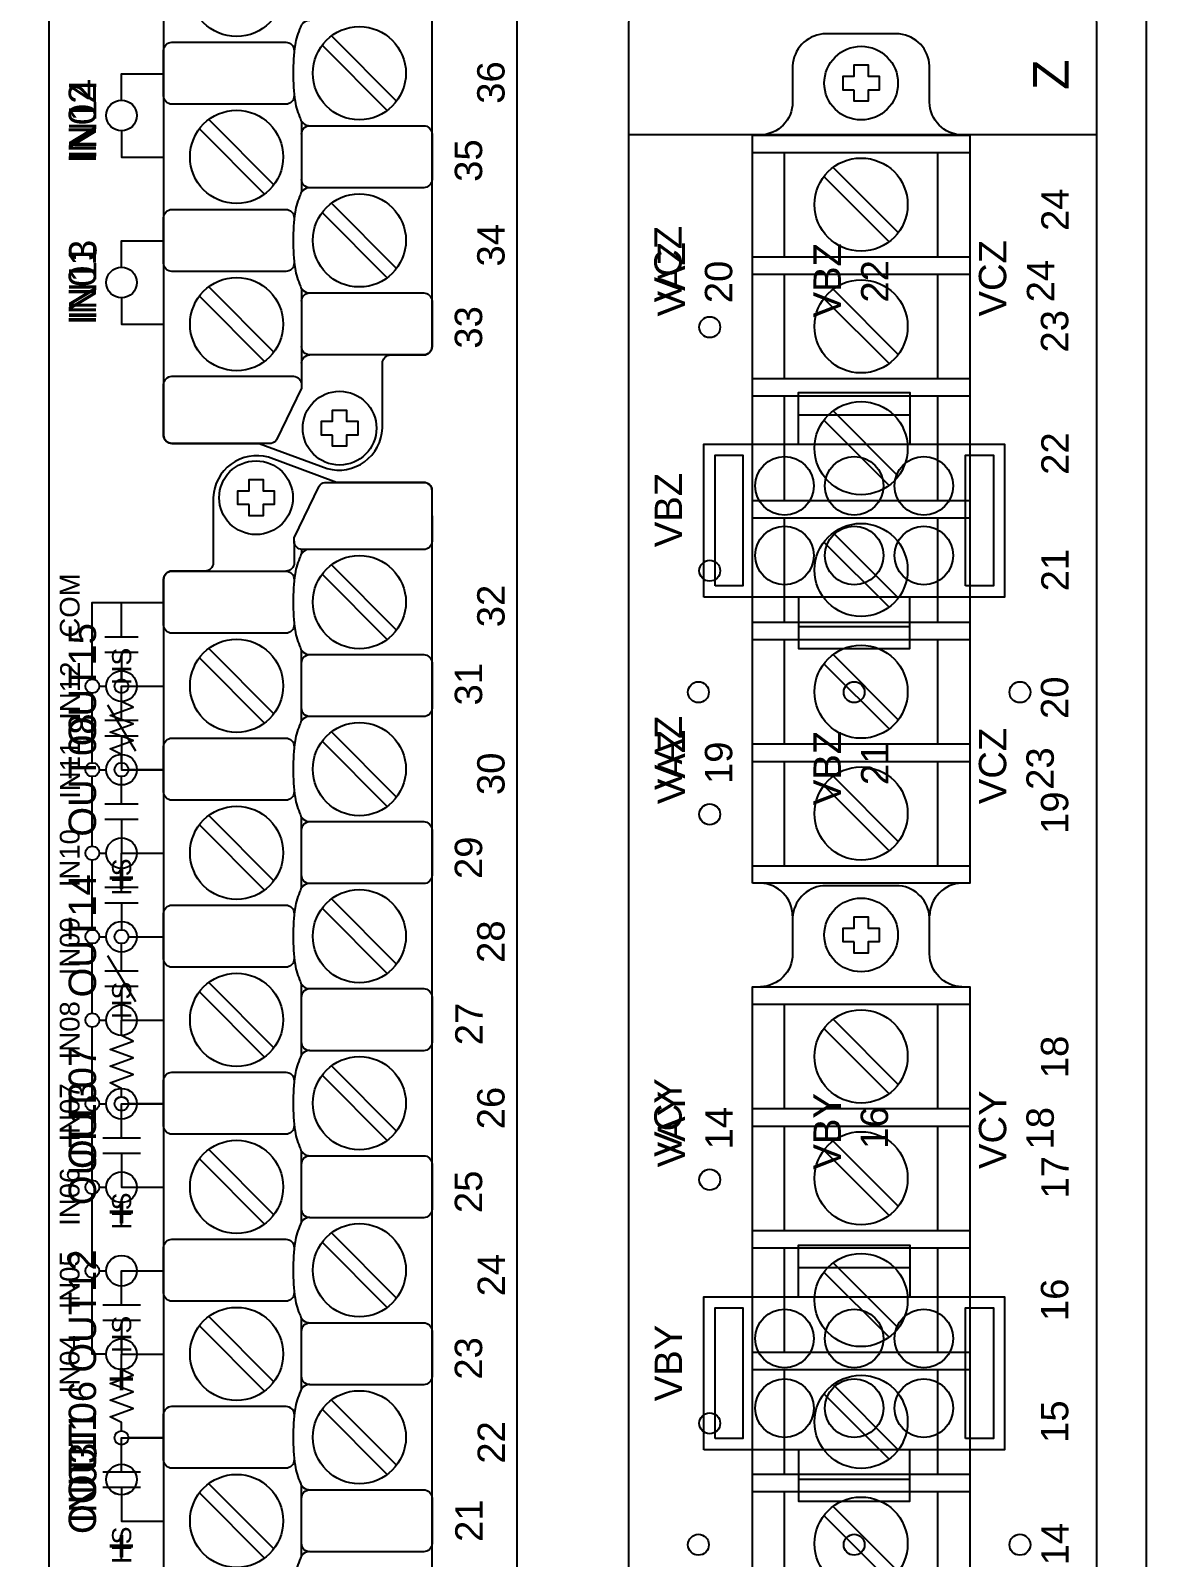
# Model space of a CAD drawing. Extents: x 1 to 47, y 1 to 34.6.
# Drawn here: x 33.35 to 37.36, y 10.77 to 16.25 of the extents above; entities that cross this region are included whole.
import ezdxf

# ---------------------------------------------------------------- set-up
doc = ezdxf.new("R2010")
doc.units = 0
doc.header["$MEASUREMENT"] = 0
for name, color, linetype in [('2_1__X__SCREW_TERMINAL_BLO', 7, 'CONTINUOUS'), ('2_2__2__CONNECTORIZED', 7, 'CONTINUOUS'), ('7_1__2___8__OPTOISOLATED_I', 7, 'CONTINUOUS'), ('7_2__7___8__OPTOISOLATED_I', 7, 'CONTINUOUS'), ('7_3__C___18__COMMON____6__', 7, 'CONTINUOUS'), ('7_4__D___18__COMMON____6__', 7, 'CONTINUOUS'), ('7_5__E___8__OPTOISOLATED_I', 7, 'CONTINUOUS'), ('7_6__4___18__COMMON____6__', 7, 'CONTINUOUS'), ('7_7__8___8__OPTOISOLATED_I', 7, 'CONTINUOUS'), ('8_0______DWG_', 7, 'CONTINUOUS')]:
    doc.layers.add(name, color=color, linetype=linetype)
doc.styles.add('ARIAL', font='arial.ttf')

msp = doc.modelspace()

# ---------------------------------------------------------------- linework, layer by layer
at = {"layer": '2_1__X__SCREW_TERMINAL_BLO'}
for points in [[(36.6974, 15.8783, -0.403969), (36.5815, 15.9963), (36.5815, 16.1264, 0.374201), (36.4728, 16.241), (36.1983, 16.241, 0.374201), (36.0896, 16.1264), (36.0896, 15.9963, -0.403969), (35.9737, 15.8783)], [(36.0896, 13.0726, 0.403969), (35.9737, 13.1905)], [(36.6974, 12.8182, -0.403969), (36.5815, 12.9361), (36.5815, 13.0663, 0.374201), (36.4728, 13.1809), (36.1983, 13.1809, 0.374201), (36.0896, 13.0663), (36.0896, 12.9361, -0.403969), (35.9737, 12.8182)], [(36.6974, 13.1905, 0.403969), (36.5815, 13.0726)]]:
    msp.add_lwpolyline(points, format="xyb", dxfattribs=at)
for points in [[(36.3108, 16.0395), (36.2705, 16.0395), (36.2705, 16.0894), (36.3108, 16.0894), (36.3108, 16.1296), (36.3607, 16.1296), (36.3607, 16.0894), (36.4007, 16.0894), (36.4007, 16.0395), (36.3607, 16.0395), (36.3607, 15.9993), (36.3108, 15.9993)], [(35.9456, 13.1906), (35.9456, 15.8781), (36.7255, 15.8781), (36.7255, 13.1906)], [(36.3108, 12.9794), (36.2705, 12.9794), (36.2705, 13.0293), (36.3108, 13.0293), (36.3108, 13.0695), (36.3607, 13.0695), (36.3607, 13.0293), (36.4007, 13.0293), (36.4007, 12.9794), (36.3607, 12.9794), (36.3607, 12.9392), (36.3108, 12.9392)], [(35.9456, 10.1305), (35.9456, 12.818), (36.7255, 12.818), (36.7255, 10.1305)]]:
    msp.add_lwpolyline(points, close=True, dxfattribs=at)
for points in [[(35.5014, 15.8804), (35.9933, 15.8804)], [(36.6778, 15.8804), (37.1814, 15.8804)], [(35.9456, 15.8156), (36.7255, 15.8156)], [(36.0606, 15.4406), (36.0606, 15.8156)], [(36.6105, 15.8156), (36.6105, 15.4406)], [(36.235, 15.7619), (36.4692, 15.5278)], [(36.2016, 15.7285), (36.4358, 15.4943)], [(35.9456, 15.4406), (36.7255, 15.4406)], [(35.9456, 15.3782), (36.7255, 15.3782)], [(36.0606, 15.0032), (36.0606, 15.3782)], [(36.6105, 15.3782), (36.6105, 15.0032)], [(36.235, 15.3244), (36.4692, 15.0902)], [(36.2016, 15.291), (36.4358, 15.0568)], [(35.9456, 15.0032), (36.7255, 15.0032)], [(35.9456, 14.9407), (36.7255, 14.9407)], [(36.0606, 14.5657), (36.0606, 14.9407)], [(36.6105, 14.9407), (36.6105, 14.5657)], [(36.235, 14.8869), (36.4692, 14.6527)], [(36.2016, 14.8535), (36.4358, 14.6193)], [(35.9456, 14.5657), (36.7255, 14.5657)], [(35.9456, 14.5031), (36.7255, 14.5031)], [(36.0606, 14.1281), (36.0606, 14.5031)], [(36.6105, 14.5031), (36.6105, 14.1281)], [(36.235, 14.4494), (36.4692, 14.2152)], [(36.2016, 14.4159), (36.4358, 14.1818)], [(35.9456, 14.1281), (36.7255, 14.1281)], [(35.9456, 14.0656), (36.7255, 14.0656)], [(36.0606, 13.6906), (36.0606, 14.0656)], [(36.6105, 14.0656), (36.6105, 13.6906)], [(36.235, 14.012), (36.4692, 13.7778)], [(36.2016, 13.9786), (36.4358, 13.7444)], [(35.9456, 13.6906), (36.7255, 13.6906)], [(35.9456, 13.6281), (36.7255, 13.6281)], [(36.0606, 13.2531), (36.0606, 13.6281)], [(36.6105, 13.6281), (36.6105, 13.2531)], [(36.235, 13.5745), (36.4692, 13.3403)], [(36.2016, 13.541), (36.4358, 13.3069)], [(35.9456, 13.2531), (36.7255, 13.2531)], [(35.9456, 12.7555), (36.7255, 12.7555)], [(36.0606, 12.3805), (36.0606, 12.7555)], [(36.6105, 12.7555), (36.6105, 12.3805)], [(36.235, 12.7018), (36.4692, 12.4677)], [(36.2016, 12.6684), (36.4358, 12.4342)], [(35.9456, 12.3805), (36.7255, 12.3805)], [(35.9456, 12.3181), (36.7255, 12.3181)], [(36.0606, 11.9431), (36.0606, 12.3181)], [(36.6105, 12.3181), (36.6105, 11.9431)], [(36.235, 12.2643), (36.4692, 12.0301)], [(36.2016, 12.2309), (36.4358, 11.9967)], [(35.9456, 11.9431), (36.7255, 11.9431)], [(35.9456, 11.8806), (36.7255, 11.8806)], [(36.0606, 11.5056), (36.0606, 11.8806)], [(36.6105, 11.8806), (36.6105, 11.5056)], [(36.2016, 11.7934), (36.4358, 11.5592)], [(36.235, 11.8268), (36.4692, 11.5926)], [(35.9456, 11.5056), (36.7255, 11.5056)], [(35.9456, 11.443), (36.7255, 11.443)], [(36.0606, 11.068), (36.0606, 11.443)], [(36.6105, 11.443), (36.6105, 11.068)], [(36.2016, 11.3558), (36.4358, 11.1217)], [(36.235, 11.3892), (36.4692, 11.1551)], [(35.9456, 11.068), (36.7255, 11.068)], [(35.9456, 11.0055), (36.7255, 11.0055)], [(36.0606, 10.6305), (36.0606, 11.0055)], [(36.6105, 11.0055), (36.6105, 10.6305)], [(36.2016, 10.9185), (36.4358, 10.6843)], [(36.235, 10.9519), (36.4692, 10.7177)]]:
    msp.add_lwpolyline(points, dxfattribs=at)
for centre, radius in [((36.3356, 16.0645), 0.1324), ((36.3354, 15.6281), 0.1673), ((36.3354, 15.1906), 0.1673), ((35.7917, 15.1878), 0.0375), ((36.3354, 14.7531), 0.1673), ((36.3354, 14.3156), 0.1673), ((35.7917, 14.3128), 0.0375), ((36.3354, 13.8782), 0.1673), ((36.3354, 13.4407), 0.1673), ((35.7917, 13.4378), 0.0375), ((36.3356, 13.0044), 0.1324), ((36.3354, 12.568), 0.1673), ((36.3354, 12.1305), 0.1673), ((35.7917, 12.1253), 0.0375), ((36.3354, 11.693), 0.1673), ((36.3354, 11.2555), 0.1673), ((35.7917, 11.2502), 0.0375), ((36.3354, 10.8181), 0.1673)]:
    msp.add_circle(centre, radius, dxfattribs=at)
at = {"layer": '2_2__2__CONNECTORIZED'}
for points in [[(35.5014, 15.8804), (37.1814, 15.8804)], [(36.1106, 14.7679), (36.1106, 14.9529), (36.5105, 14.9529), (36.5105, 14.7679)], [(36.1106, 14.873), (36.5105, 14.873)], [(36.1106, 14.2181), (36.1106, 14.0331), (36.5105, 14.0331), (36.5105, 14.2181)], [(36.1106, 14.113), (36.5105, 14.113)], [(36.1106, 11.7049), (36.1106, 11.8899), (36.5105, 11.8899), (36.5105, 11.7049)], [(36.1106, 11.81), (36.5105, 11.81)], [(36.1106, 11.1551), (36.1106, 10.9701), (36.5105, 10.9701), (36.5105, 11.1551)], [(36.1106, 11.05), (36.5105, 11.05)]]:
    msp.add_lwpolyline(points, dxfattribs=at)
for points in [[(35.7705, 14.2181), (35.7705, 14.7679), (36.8506, 14.7679), (36.8506, 14.2181)], [(35.8107, 14.2581), (35.8107, 14.728), (35.9106, 14.728), (35.9106, 14.2581)], [(36.7105, 14.2581), (36.7105, 14.728), (36.8106, 14.728), (36.8106, 14.2581)], [(35.7705, 11.1551), (35.7705, 11.7049), (36.8506, 11.7049), (36.8506, 11.1551)], [(35.8107, 11.1951), (35.8107, 11.665), (35.9106, 11.665), (35.9106, 11.1951)], [(36.7105, 11.1951), (36.7105, 11.665), (36.8106, 11.665), (36.8106, 11.1951)]]:
    msp.add_lwpolyline(points, close=True, dxfattribs=at)
for centre, radius in [((36.0606, 14.6179), 0.1051), ((36.3107, 14.6179), 0.1051), ((36.5607, 14.6179), 0.1051), ((36.0606, 14.3679), 0.1051), ((36.3107, 14.3679), 0.1051), ((36.5607, 14.3679), 0.1051), ((35.751, 13.8765), 0.0375), ((36.3106, 13.8765), 0.0375), ((36.9061, 13.8765), 0.0375), ((36.0606, 11.5549), 0.1051), ((36.3107, 11.5549), 0.1051), ((36.5607, 11.5549), 0.1051), ((36.0606, 11.3049), 0.1051), ((36.3107, 11.3049), 0.1051), ((36.5607, 11.3049), 0.1051), ((35.751, 10.814), 0.0375), ((36.3106, 10.814), 0.0375), ((36.9061, 10.814), 0.0375)]:
    msp.add_circle(centre, radius, dxfattribs=at)
at = {"layer": '7_1__2___8__OPTOISOLATED_I'}
for points in [[(33.6788, 16.0032), (33.6788, 16.0982), (33.8299, 16.0982)], [(33.6788, 15.8932), (33.6788, 15.7982), (33.8299, 15.7982)], [(33.6788, 15.4032), (33.6788, 15.4982), (33.8299, 15.4982)], [(33.6788, 15.2932), (33.6788, 15.1982), (33.8299, 15.1982)], [(33.6788, 14.076), (33.6788, 14.1982), (33.8299, 14.1982)], [(33.6188, 14.076), (33.7388, 14.076)], [(33.6188, 14.0203), (33.7388, 14.0203)], [(33.6788, 14.0203), (33.6788, 13.9232)], [(33.7038, 13.8982), (33.8299, 13.8982)], [(33.6288, 13.8307), (33.7288, 13.6657)], [(33.6788, 13.776), (33.6788, 13.8732)], [(33.6188, 13.776), (33.7388, 13.776)], [(33.6188, 13.7203), (33.7388, 13.7203)], [(33.6788, 13.7203), (33.6788, 13.5982), (33.8299, 13.5982)], [(33.6788, 13.176), (33.6788, 13.2982), (33.8299, 13.2982)], [(33.6188, 13.176), (33.7388, 13.176)], [(33.6188, 13.1203), (33.7388, 13.1203)], [(33.6788, 13.1203), (33.6788, 13.0232)], [(33.6788, 12.876), (33.6788, 12.9732)], [(33.7038, 12.9982), (33.8299, 12.9982)], [(33.6288, 12.9307), (33.7288, 12.7657)], [(33.6188, 12.876), (33.7388, 12.876)], [(33.6188, 12.8203), (33.7388, 12.8203)], [(33.6788, 12.8203), (33.6788, 12.6982), (33.8299, 12.6982)], [(33.6788, 12.276), (33.6788, 12.3982), (33.8299, 12.3982)], [(33.6113, 12.276), (33.7463, 12.276)], [(33.6113, 12.2203), (33.7463, 12.2203)], [(33.6788, 12.2203), (33.6788, 12.0982), (33.8299, 12.0982)], [(33.6788, 11.676), (33.6788, 11.7982), (33.8299, 11.7982)], [(33.6113, 11.676), (33.7463, 11.676)], [(33.6113, 11.6203), (33.7463, 11.6203)], [(33.6788, 11.6203), (33.6788, 11.4982), (33.8299, 11.4982)], [(33.6788, 11.076), (33.6788, 11.1982), (33.8299, 11.1982)], [(33.6113, 11.076), (33.7463, 11.076)], [(33.6113, 11.0203), (33.7463, 11.0203)], [(33.6788, 11.0203), (33.6788, 10.8982), (33.8299, 10.8982)]]:
    msp.add_lwpolyline(points, dxfattribs=at)
for centre, radius in [((33.6788, 15.9482), 0.055), ((33.6788, 15.3482), 0.055), ((33.6788, 13.8982), 0.025), ((33.6788, 12.9982), 0.025)]:
    msp.add_circle(centre, radius, dxfattribs=at)
at = {"layer": '7_2__7___8__OPTOISOLATED_I'}
for points in [[(33.6788, 16.0031), (33.6788, 16.0982), (33.8299, 16.0982)], [(33.6788, 15.8931), (33.6788, 15.7982), (33.8299, 15.7982)], [(33.6788, 15.4031), (33.6788, 15.4982), (33.8299, 15.4982)], [(33.6788, 15.2931), (33.6788, 15.1982), (33.8299, 15.1982)], [(33.6788, 14.076), (33.6788, 14.1982), (33.8299, 14.1982)], [(33.6188, 14.076), (33.7388, 14.076)], [(33.6188, 14.0203), (33.7388, 14.0203)], [(33.6788, 14.0203), (33.6788, 13.9231)], [(33.7038, 13.8982), (33.8299, 13.8982)], [(33.6288, 13.8306), (33.7288, 13.6656)], [(33.6788, 13.776), (33.6788, 13.8732)], [(33.6188, 13.776), (33.7388, 13.776)], [(33.6188, 13.7203), (33.7388, 13.7203)], [(33.6788, 13.7203), (33.6788, 13.5982), (33.8299, 13.5982)], [(33.6788, 13.176), (33.6788, 13.2982), (33.8299, 13.2982)], [(33.6188, 13.176), (33.7388, 13.176)], [(33.6188, 13.1203), (33.7388, 13.1203)], [(33.6788, 13.1203), (33.6788, 13.0231)], [(33.6788, 12.876), (33.6788, 12.9732)], [(33.7038, 12.9982), (33.8299, 12.9982)], [(33.6288, 12.9306), (33.7288, 12.7656)], [(33.6188, 12.876), (33.7388, 12.876)], [(33.6188, 12.8203), (33.7388, 12.8203)], [(33.6788, 12.8203), (33.6788, 12.6982), (33.8299, 12.6982)], [(33.6788, 12.276), (33.6788, 12.3982), (33.8299, 12.3982)], [(33.6113, 12.276), (33.7463, 12.276)], [(33.6113, 12.2203), (33.7463, 12.2203)], [(33.6788, 12.2203), (33.6788, 12.0982), (33.8299, 12.0982)], [(33.6788, 11.676), (33.6788, 11.7982), (33.8299, 11.7982)], [(33.6113, 11.676), (33.7463, 11.676)], [(33.6113, 11.6203), (33.7463, 11.6203)], [(33.6788, 11.6203), (33.6788, 11.4982), (33.8299, 11.4982)], [(33.6788, 11.076), (33.6788, 11.1982), (33.8299, 11.1982)], [(33.6113, 11.076), (33.7463, 11.076)], [(33.6113, 11.0203), (33.7463, 11.0203)], [(33.6788, 11.0203), (33.6788, 10.8982), (33.8299, 10.8982)]]:
    msp.add_lwpolyline(points, dxfattribs=at)
for centre, radius in [((33.6788, 15.9481), 0.055), ((33.6788, 15.3481), 0.055), ((33.6788, 13.8982), 0.025), ((33.6788, 12.9982), 0.025)]:
    msp.add_circle(centre, radius, dxfattribs=at)
at = {"layer": '7_3__C___18__COMMON____6__'}
for points in [[(33.6788, 16.0031), (33.6788, 16.0982), (33.8299, 16.0982)], [(33.6788, 15.8931), (33.6788, 15.7982), (33.8299, 15.7982)], [(33.6788, 15.4031), (33.6788, 15.4982), (33.8299, 15.4982)], [(33.6788, 15.2931), (33.6788, 15.1982), (33.8299, 15.1982)], [(33.5738, 13.9232), (33.5738, 14.1982), (33.8299, 14.1982)], [(33.5988, 13.8982), (33.6238, 13.8982)], [(33.7338, 13.8982), (33.8299, 13.8982)], [(33.5738, 13.6232), (33.5738, 13.8732)], [(33.5738, 13.3232), (33.5738, 13.5732)], [(33.5988, 13.5982), (33.6238, 13.5982)], [(33.7338, 13.5982), (33.8299, 13.5982)], [(33.5988, 13.2982), (33.6238, 13.2982)], [(33.7338, 13.2982), (33.8299, 13.2982)], [(33.5738, 13.0232), (33.5738, 13.2732)], [(33.5738, 12.7232), (33.5738, 12.9732)], [(33.5988, 12.9982), (33.6238, 12.9982)], [(33.7338, 12.9982), (33.8299, 12.9982)], [(33.5738, 12.4232), (33.5738, 12.6732)], [(33.5988, 12.6982), (33.6238, 12.6982)], [(33.7338, 12.6982), (33.8299, 12.6982)], [(33.5988, 12.3982), (33.6238, 12.3982)], [(33.7338, 12.3982), (33.8299, 12.3982)], [(33.5738, 12.1232), (33.5738, 12.3732)], [(33.5738, 11.8232), (33.5738, 12.0732)], [(33.5988, 12.0982), (33.6238, 12.0982)], [(33.7338, 12.0982), (33.8299, 12.0982)], [(33.5988, 11.7982), (33.6238, 11.7982)], [(33.7338, 11.7982), (33.8299, 11.7982)], [(33.6238, 11.4981), (33.5738, 11.4981), (33.5738, 11.7732)], [(33.7338, 11.4982), (33.8299, 11.4982)], [(33.6788, 11.1031), (33.6788, 11.1982), (33.8299, 11.1982)], [(33.6788, 10.9931), (33.6788, 10.8982), (33.8299, 10.8982)]]:
    msp.add_lwpolyline(points, dxfattribs=at)
for centre, radius in [((33.6788, 15.9481), 0.055), ((33.6788, 15.3481), 0.055), ((33.6788, 13.8982), 0.055), ((33.5738, 13.8982), 0.025), ((33.5738, 13.5982), 0.025), ((33.6788, 13.5982), 0.055), ((33.6788, 13.2982), 0.055), ((33.5738, 13.2982), 0.025), ((33.5738, 12.9982), 0.025), ((33.6788, 12.9982), 0.055), ((33.6788, 12.6982), 0.055), ((33.5738, 12.6982), 0.025), ((33.6788, 12.3982), 0.055), ((33.5738, 12.3982), 0.025), ((33.5738, 12.0982), 0.025), ((33.6788, 12.0982), 0.055), ((33.6788, 11.7982), 0.055), ((33.5738, 11.7982), 0.025), ((33.6788, 11.4982), 0.055), ((33.6788, 11.0481), 0.055)]:
    msp.add_circle(centre, radius, dxfattribs=at)
at = {"layer": '7_4__D___18__COMMON____6__'}
for points in [[(33.6788, 16.0031), (33.6788, 16.0982), (33.8299, 16.0982)], [(33.6788, 15.8931), (33.6788, 15.7982), (33.8299, 15.7982)], [(33.6788, 15.4031), (33.6788, 15.4982), (33.8299, 15.4982)], [(33.6788, 15.2931), (33.6788, 15.1982), (33.8299, 15.1982)], [(33.5738, 13.9232), (33.5738, 14.1982), (33.8299, 14.1982)], [(33.5988, 13.8982), (33.6238, 13.8982)], [(33.7338, 13.8982), (33.8299, 13.8982)], [(33.5738, 13.6232), (33.5738, 13.8732)], [(33.5738, 13.3232), (33.5738, 13.5732)], [(33.5988, 13.5982), (33.6238, 13.5982)], [(33.7338, 13.5982), (33.8299, 13.5982)], [(33.5988, 13.2982), (33.6238, 13.2982)], [(33.7338, 13.2982), (33.8299, 13.2982)], [(33.5738, 13.0232), (33.5738, 13.2732)], [(33.5738, 12.7232), (33.5738, 12.9732)], [(33.5988, 12.9982), (33.6238, 12.9982)], [(33.7338, 12.9982), (33.8299, 12.9982)], [(33.5738, 12.4232), (33.5738, 12.6732)], [(33.5988, 12.6982), (33.6238, 12.6982)], [(33.7338, 12.6982), (33.8299, 12.6982)], [(33.5988, 12.3982), (33.6238, 12.3982)], [(33.7338, 12.3982), (33.8299, 12.3982)], [(33.5738, 12.1232), (33.5738, 12.3732)], [(33.5738, 11.8232), (33.5738, 12.0732)], [(33.5988, 12.0982), (33.6238, 12.0982)], [(33.7338, 12.0982), (33.8299, 12.0982)], [(33.5988, 11.7982), (33.6238, 11.7982)], [(33.7338, 11.7982), (33.8299, 11.7982)], [(33.6238, 11.4981), (33.5738, 11.4981), (33.5738, 11.7732)], [(33.7338, 11.4982), (33.8299, 11.4982)], [(33.6788, 11.1031), (33.6788, 11.1982), (33.8299, 11.1982)], [(33.6788, 10.9931), (33.6788, 10.8982), (33.8299, 10.8982)]]:
    msp.add_lwpolyline(points, dxfattribs=at)
for centre, radius in [((33.6788, 15.9481), 0.055), ((33.6788, 15.3481), 0.055), ((33.6788, 13.8982), 0.055), ((33.5738, 13.8982), 0.025), ((33.5738, 13.5982), 0.025), ((33.6788, 13.5982), 0.055), ((33.6788, 13.2982), 0.055), ((33.5738, 13.2982), 0.025), ((33.5738, 12.9982), 0.025), ((33.6788, 12.9982), 0.055), ((33.6788, 12.6982), 0.055), ((33.5738, 12.6982), 0.025), ((33.6788, 12.3982), 0.055), ((33.5738, 12.3982), 0.025), ((33.5738, 12.0982), 0.025), ((33.6788, 12.0982), 0.055), ((33.6788, 11.7982), 0.055), ((33.5738, 11.7982), 0.025), ((33.6788, 11.4982), 0.055), ((33.6788, 11.0481), 0.055)]:
    msp.add_circle(centre, radius, dxfattribs=at)
at = {"layer": '7_5__E___8__OPTOISOLATED_I'}
for points in [[(33.6788, 16.0031), (33.6788, 16.0982), (33.8299, 16.0982)], [(33.6788, 15.8931), (33.6788, 15.7982), (33.8299, 15.7982)], [(33.6788, 15.4031), (33.6788, 15.4982), (33.8299, 15.4982)], [(33.6788, 15.2931), (33.6788, 15.1982), (33.8299, 15.1982)], [(33.6788, 13.6232), (33.6788, 13.6531), (33.6376, 13.6731), (33.7201, 13.7031), (33.6376, 13.7331), (33.7201, 13.7631), (33.6376, 13.7932), (33.7201, 13.8232), (33.6788, 13.8432), (33.6788, 13.8982), (33.8299, 13.8982)], [(33.6788, 13.476), (33.6788, 13.5732)], [(33.8299, 13.5982), (33.7038, 13.5982)], [(33.6188, 13.476), (33.7388, 13.476)], [(33.6188, 13.4203), (33.7388, 13.4203)], [(33.6788, 13.4203), (33.6788, 13.2982), (33.8299, 13.2982)], [(33.6788, 12.4232), (33.6788, 12.4531), (33.6376, 12.4731), (33.7201, 12.5031), (33.6376, 12.5331), (33.7201, 12.5631), (33.6376, 12.5932), (33.7201, 12.6232), (33.6788, 12.6432), (33.6788, 12.6982), (33.8299, 12.6982)], [(33.8299, 12.3982), (33.7038, 12.3982)], [(33.6788, 12.276), (33.6788, 12.3732)], [(33.6188, 12.276), (33.7388, 12.276)], [(33.6188, 12.2203), (33.7388, 12.2203)], [(33.6788, 12.2203), (33.6788, 12.0982), (33.8299, 12.0982)], [(33.6788, 11.2232), (33.6788, 11.2531), (33.6376, 11.2731), (33.7201, 11.3031), (33.6376, 11.3331), (33.7201, 11.3632), (33.6376, 11.3932), (33.7201, 11.4232), (33.6788, 11.4432), (33.6788, 11.4982), (33.8299, 11.4982)], [(33.8299, 11.1982), (33.7038, 11.1982)], [(33.6788, 11.076), (33.6788, 11.1732)], [(33.6188, 11.076), (33.7388, 11.076)], [(33.6188, 11.0203), (33.7388, 11.0203)], [(33.6788, 11.0203), (33.6788, 10.8982), (33.8299, 10.8982)]]:
    msp.add_lwpolyline(points, dxfattribs=at)
for centre, radius in [((33.6788, 15.9481), 0.055), ((33.6788, 15.3481), 0.055), ((33.6788, 13.5982), 0.025), ((33.6788, 12.3982), 0.025), ((33.6788, 11.1982), 0.025)]:
    msp.add_circle(centre, radius, dxfattribs=at)
at = {"layer": '7_6__4___18__COMMON____6__'}
for points in [[(33.6788, 16.0031), (33.6788, 16.0982), (33.8299, 16.0982)], [(33.6788, 15.8931), (33.6788, 15.7982), (33.8299, 15.7982)], [(33.6788, 15.4031), (33.6788, 15.4982), (33.8299, 15.4982)], [(33.6788, 15.2931), (33.6788, 15.1982), (33.8299, 15.1982)], [(33.5738, 13.9232), (33.5738, 14.1982), (33.8299, 14.1982)], [(33.5988, 13.8982), (33.6238, 13.8982)], [(33.7338, 13.8982), (33.8299, 13.8982)], [(33.5738, 13.6232), (33.5738, 13.8732)], [(33.5738, 13.3232), (33.5738, 13.5732)], [(33.5988, 13.5982), (33.6238, 13.5982)], [(33.7338, 13.5982), (33.8299, 13.5982)], [(33.5988, 13.2982), (33.6238, 13.2982)], [(33.7338, 13.2982), (33.8299, 13.2982)], [(33.5738, 13.0232), (33.5738, 13.2732)], [(33.5738, 12.7232), (33.5738, 12.9732)], [(33.5988, 12.9982), (33.6238, 12.9982)], [(33.7338, 12.9982), (33.8299, 12.9982)], [(33.5738, 12.4232), (33.5738, 12.6732)], [(33.5988, 12.6982), (33.6238, 12.6982)], [(33.7338, 12.6982), (33.8299, 12.6982)], [(33.5988, 12.3982), (33.6238, 12.3982)], [(33.7338, 12.3982), (33.8299, 12.3982)], [(33.5738, 12.1232), (33.5738, 12.3732)], [(33.5738, 11.8232), (33.5738, 12.0732)], [(33.5988, 12.0982), (33.6238, 12.0982)], [(33.7338, 12.0982), (33.8299, 12.0982)], [(33.5988, 11.7982), (33.6238, 11.7982)], [(33.7338, 11.7982), (33.8299, 11.7982)], [(33.6238, 11.4982), (33.5738, 11.4982), (33.5738, 11.7732)], [(33.7338, 11.4982), (33.8299, 11.4982)], [(33.6788, 11.1032), (33.6788, 11.1982), (33.8299, 11.1982)], [(33.6788, 10.9932), (33.6788, 10.8982), (33.8299, 10.8982)]]:
    msp.add_lwpolyline(points, dxfattribs=at)
for centre, radius in [((33.6788, 15.9481), 0.055), ((33.6788, 15.3481), 0.055), ((33.6788, 13.8982), 0.055), ((33.5738, 13.8982), 0.025), ((33.5738, 13.5982), 0.025), ((33.6788, 13.5982), 0.055), ((33.6788, 13.2982), 0.055), ((33.5738, 13.2982), 0.025), ((33.5738, 12.9982), 0.025), ((33.6788, 12.9982), 0.055), ((33.6788, 12.6982), 0.055), ((33.5738, 12.6982), 0.025), ((33.6788, 12.3982), 0.055), ((33.5738, 12.3982), 0.025), ((33.5738, 12.0982), 0.025), ((33.6788, 12.0982), 0.055), ((33.6788, 11.7982), 0.055), ((33.5738, 11.7982), 0.025), ((33.6788, 11.4982), 0.055), ((33.6788, 11.0482), 0.055)]:
    msp.add_circle(centre, radius, dxfattribs=at)
at = {"layer": '7_7__8___8__OPTOISOLATED_I'}
for points in [[(33.6788, 16.0031), (33.6788, 16.0982), (33.8299, 16.0982)], [(33.6788, 15.8931), (33.6788, 15.7982), (33.8299, 15.7982)], [(33.6788, 15.4031), (33.6788, 15.4982), (33.8299, 15.4982)], [(33.6788, 15.2931), (33.6788, 15.1982), (33.8299, 15.1982)], [(33.6788, 13.623), (33.6788, 13.6531), (33.6376, 13.6731), (33.7201, 13.7031), (33.6376, 13.7331), (33.7201, 13.7631), (33.6376, 13.7931), (33.7201, 13.8232), (33.6788, 13.8432), (33.6788, 13.8982), (33.83, 13.8982)], [(33.6788, 13.476), (33.6788, 13.5733)], [(33.7037, 13.5982), (33.83, 13.5982)], [(33.6188, 13.476), (33.7388, 13.476)], [(33.6188, 13.4203), (33.7388, 13.4203)], [(33.6788, 13.4203), (33.6788, 13.2982), (33.8299, 13.2982)], [(33.6788, 12.423), (33.6788, 12.4531), (33.6376, 12.4731), (33.7201, 12.5031), (33.6376, 12.5331), (33.7201, 12.5631), (33.6376, 12.5931), (33.7201, 12.6232), (33.6788, 12.6432), (33.6788, 12.6982), (33.8299, 12.6982)], [(33.7037, 12.3982), (33.8299, 12.3982)], [(33.6788, 12.276), (33.6788, 12.3733)], [(33.6188, 12.276), (33.7388, 12.276)], [(33.6188, 12.2203), (33.7388, 12.2203)], [(33.6788, 12.2203), (33.6788, 12.0982), (33.8299, 12.0982)], [(33.6788, 11.223), (33.6788, 11.2531), (33.6376, 11.2731), (33.7201, 11.3031), (33.6376, 11.3331), (33.7201, 11.3631), (33.6376, 11.3931), (33.7201, 11.4232), (33.6788, 11.4432), (33.6788, 11.4982), (33.8299, 11.4982)], [(33.7037, 11.1982), (33.8299, 11.1982)], [(33.6788, 11.076), (33.6788, 11.1733)], [(33.6188, 11.076), (33.7388, 11.076)], [(33.6188, 11.0203), (33.7388, 11.0203)], [(33.6788, 11.0203), (33.6788, 10.8982), (33.8299, 10.8982)]]:
    msp.add_lwpolyline(points, dxfattribs=at)
for centre, radius in [((33.6788, 15.9481), 0.055), ((33.6788, 15.3481), 0.055), ((33.6788, 13.5982), 0.0249), ((33.6788, 12.3982), 0.0249), ((33.6788, 11.1982), 0.0249)]:
    msp.add_circle(centre, radius, dxfattribs=at)
at = {"layer": '8_0______DWG_'}
for points in [[(37.2711, 20.575), (32.8906, 20.575, 0.414214), (32.8006, 20.485), (32.8006, 3.415, 0.414214), (32.8906, 3.325), (37.2711, 3.325, 0.381966), (37.3606, 3.405), (37.3606, 20.495, 0.381966)], [(33.419, 3.6192), (33.419, 20.2795, -0.468367), (33.479, 20.3295), (35.049, 20.3295, -0.414132), (35.099, 20.2795), (35.099, 3.6192, -0.414214), (35.049, 3.5692), (33.469, 3.5692, -0.414287)], [(34.6461, 15.088), (34.7641, 15.088, 0.414213), (34.7941, 15.118), (34.7942, 20.0998, 0.414214), (34.7642, 20.1298), (34.4511, 20.1298), (34.2064, 20.2207, 0.480048), (34.0082, 20.0757), (34.0082, 19.8415, -0.414214), (33.9782, 19.8115), (33.86, 19.8115, 0.414212), (33.83, 19.7815), (33.8299, 19.7815), (33.8299, 14.8004, 0.414215), (33.8599, 14.7704), (34.1728, 14.7705), (34.4176, 14.6796, 0.47859), (34.6161, 14.8246), (34.6161, 15.058, -0.414214)], [(34.6461, 9.588), (34.7641, 9.588, 0.414213), (34.7941, 9.618), (34.7942, 14.5998, 0.414214), (34.7642, 14.6298), (34.4511, 14.6298), (34.2064, 14.7207, 0.480048), (34.0082, 14.5757), (34.0082, 14.3415, -0.414214), (33.9782, 14.3115), (33.86, 14.3115, 0.414212), (33.83, 14.2815), (33.8299, 14.2815), (33.8299, 9.3004, 0.414215), (33.8599, 9.2704), (34.1728, 9.2705), (34.4176, 9.1796, 0.47859), (34.6161, 9.3246), (34.6161, 9.558, -0.414214)], [(34.794, 14.6031), (34.7942, 14.4188, -0.414214), (34.7642, 14.3888), (34.3271, 14.3888, -0.390527), (34.2988, 14.4188), (34.2988, 14.431), (34.3885, 14.6169, -0.241514), (34.4085, 14.6298), (34.7642, 14.6298, -0.422157)]]:
    msp.add_lwpolyline(points, format="xyb", close=True, dxfattribs=at)
for points in [[(36.7284, 16.3305), (37.1314, 16.3305, -0.414214), (37.1814, 16.2805), (37.1814, 3.6192, -0.414214), (37.1314, 3.5692), (35.5514, 3.5692, -0.414214), (35.5014, 3.6192), (35.5014, 16.2805, -0.414214), (35.5514, 16.3305), (36.5233, 16.3305)], [(34.3554, 16.2895, 0.191033), (34.3315, 16.281, 0.081668), (34.3213, 16.2654, 0.0591), (34.302, 16.2017, 0.034646), (34.2949, 16.1001, 0.03436), (34.302, 15.9994, 0.0591), (34.3213, 15.9357, 0.081668), (34.3315, 15.9201, 0.191033), (34.3554, 15.9116)], [(34.2987, 16.0265), (34.2987, 16.0186, -0.414214), (34.2687, 15.9886), (33.8599, 15.9886, -0.414214), (33.8299, 16.0186), (33.8299, 16.1814, -0.414214), (33.8599, 16.2114), (34.2687, 16.2114, -0.414214), (34.2987, 16.1814), (34.2987, 16.1746)], [(34.3254, 15.8816, -0.414214), (34.3554, 15.9116), (34.7641, 15.9116, -0.414214), (34.7941, 15.8816), (34.7941, 15.7187, -0.414214), (34.7641, 15.6887), (34.3554, 15.6887, -0.414214), (34.3254, 15.7187)], [(34.3554, 15.6887, 0.191033), (34.3315, 15.6802, 0.081668), (34.3213, 15.6646, 0.0591), (34.302, 15.6009, 0.034646), (34.2949, 15.4994, 0.03436), (34.302, 15.3987, 0.0591), (34.3213, 15.335, 0.081668), (34.3315, 15.3193, 0.191033), (34.3554, 15.3108)], [(34.2987, 15.4257), (34.2987, 15.4178, -0.414214), (34.2687, 15.3878), (33.8599, 15.3878, -0.414214), (33.8299, 15.4178), (33.8299, 15.5807, -0.414214), (33.8599, 15.6107), (34.2687, 15.6107, -0.414214), (34.2987, 15.5807), (34.2987, 15.5739)], [(34.3254, 15.3273), (34.3254, 14.9692), (34.2356, 14.7833, -0.241986), (34.2157, 14.7705), (33.8599, 14.7704, -0.422157), (33.8301, 14.7971), (33.8299, 14.9814, -0.414214), (33.8599, 15.0114), (34.2971, 15.0114, -0.390527), (34.3254, 14.9814)], [(34.3254, 15.2808, -0.414214), (34.3554, 15.3108), (34.7641, 15.3108, -0.414214), (34.7941, 15.2808), (34.7941, 15.118, -0.414214), (34.7641, 15.088), (34.3554, 15.088, -0.414214), (34.3254, 15.118)], [(34.3254, 15.058, -0.414214), (34.3554, 15.088)], [(34.2988, 14.4188), (34.2989, 14.3415, -0.414214), (34.2689, 14.3115)], [(34.3469, 14.3888, 0.127742), (34.3315, 14.381, 0.081668), (34.3213, 14.3654, 0.0591), (34.302, 14.3017, 0.034646), (34.2949, 14.2002, 0.03436), (34.302, 14.0995, 0.0591), (34.3213, 14.0358, 0.081668), (34.3315, 14.0201, 0.191033), (34.3554, 14.0116)], [(34.2987, 14.1265), (34.2987, 14.1186, -0.414214), (34.2687, 14.0886), (33.8599, 14.0886, -0.414214), (33.8299, 14.1186), (33.8299, 14.2815, -0.414214), (33.8599, 14.3115), (34.2687, 14.3115, -0.414214), (34.2987, 14.2815), (34.2987, 14.2747)], [(34.3254, 13.9816, -0.414214), (34.3554, 14.0116), (34.7641, 14.0116, -0.414214), (34.7941, 13.9816), (34.7941, 13.8188, -0.414214), (34.7641, 13.7888), (34.3554, 13.7888, -0.414214), (34.3254, 13.8188)], [(34.3554, 13.7895, 0.191033), (34.3315, 13.781, 0.081668), (34.3213, 13.7654, 0.0591), (34.302, 13.7017, 0.034646), (34.2949, 13.6002, 0.03436), (34.302, 13.4995, 0.0591), (34.3213, 13.4358, 0.081668), (34.3315, 13.4201, 0.191033), (34.3554, 13.4116)], [(34.2987, 13.5265), (34.2987, 13.5186, -0.414214), (34.2687, 13.4886), (33.8599, 13.4886, -0.414214), (33.8299, 13.5186), (33.8299, 13.6815, -0.414214), (33.8599, 13.7115), (34.2687, 13.7115, -0.414214), (34.2987, 13.6815), (34.2987, 13.6746)], [(34.3254, 13.3816, -0.414214), (34.3554, 13.4116), (34.7641, 13.4116, -0.414214), (34.7941, 13.3816), (34.7941, 13.2188, -0.414214), (34.7641, 13.1888), (34.3554, 13.1888, -0.414214), (34.3254, 13.2188)], [(34.3554, 13.1895, 0.191033), (34.3315, 13.181, 0.081668), (34.3213, 13.1654, 0.0591), (34.302, 13.1017, 0.034646), (34.2949, 13.0002, 0.03436), (34.302, 12.8995, 0.0591), (34.3213, 12.8358, 0.081668), (34.3315, 12.8201, 0.191033), (34.3554, 12.8116)], [(34.2987, 12.9265), (34.2987, 12.9186, -0.414214), (34.2687, 12.8886), (33.8599, 12.8886, -0.414214), (33.8299, 12.9186), (33.8299, 13.0815, -0.414214), (33.8599, 13.1115), (34.2687, 13.1115, -0.414214), (34.2987, 13.0815), (34.2987, 13.0746)], [(34.3254, 12.7816, -0.414214), (34.3554, 12.8116), (34.7641, 12.8116, -0.414214), (34.7941, 12.7816), (34.7941, 12.6188, -0.414214), (34.7641, 12.5888), (34.3554, 12.5888, -0.414214), (34.3254, 12.6188)], [(34.3554, 12.5895, 0.191033), (34.3315, 12.581, 0.081668), (34.3213, 12.5654, 0.0591), (34.302, 12.5017, 0.034646), (34.2949, 12.4002, 0.03436), (34.302, 12.2995, 0.0591), (34.3213, 12.2358, 0.081668), (34.3315, 12.2201, 0.191033), (34.3554, 12.2116)], [(34.2987, 12.3265), (34.2987, 12.3186, -0.414214), (34.2687, 12.2886), (33.8599, 12.2886, -0.414214), (33.8299, 12.3186), (33.8299, 12.4815, -0.414214), (33.8599, 12.5115), (34.2687, 12.5115, -0.414214), (34.2987, 12.4815), (34.2987, 12.4746)], [(34.3254, 12.1816, -0.414214), (34.3554, 12.2116), (34.7641, 12.2116, -0.414214), (34.7941, 12.1816), (34.7941, 12.0188, -0.414214), (34.7641, 11.9888), (34.3554, 11.9888, -0.414214), (34.3254, 12.0188)], [(34.3554, 11.9895, 0.191033), (34.3315, 11.981, 0.081668), (34.3213, 11.9654, 0.0591), (34.302, 11.9017, 0.034646), (34.2949, 11.8002, 0.03436), (34.302, 11.6995, 0.0591), (34.3213, 11.6357, 0.081668), (34.3315, 11.6201, 0.191033), (34.3554, 11.6116)], [(34.2987, 11.7265), (34.2987, 11.7186, -0.414214), (34.2687, 11.6886), (33.8599, 11.6886, -0.414214), (33.8299, 11.7186), (33.8299, 11.8815, -0.414214), (33.8599, 11.9115), (34.2687, 11.9115, -0.414214), (34.2987, 11.8815), (34.2987, 11.8746)], [(34.3254, 11.5816, -0.414214), (34.3554, 11.6116), (34.7641, 11.6116, -0.414214), (34.7941, 11.5816), (34.7941, 11.4188, -0.414214), (34.7641, 11.3888), (34.3554, 11.3888, -0.414214), (34.3254, 11.4188)], [(34.3554, 11.3895, 0.191033), (34.3315, 11.381, 0.081668), (34.3213, 11.3654, 0.0591), (34.302, 11.3017, 0.034646), (34.2949, 11.2001, 0.03436), (34.302, 11.0995, 0.0591), (34.3213, 11.0357, 0.081668), (34.3315, 11.0201, 0.191033), (34.3554, 11.0116)], [(34.2987, 11.1265), (34.2987, 11.1186, -0.414214), (34.2687, 11.0886), (33.8599, 11.0886, -0.414214), (33.8299, 11.1186), (33.8299, 11.2814, -0.414214), (33.8599, 11.3114), (34.2687, 11.3114, -0.414214), (34.2987, 11.2814), (34.2987, 11.2746)], [(34.3254, 10.9816, -0.414214), (34.3554, 11.0116), (34.7641, 11.0116, -0.414214), (34.7941, 10.9816), (34.7941, 10.8187, -0.414214), (34.7641, 10.7887), (34.3554, 10.7887, -0.414214), (34.3254, 10.8187)], [(34.3554, 10.7895, 0.191033), (34.3315, 10.781, 0.081668), (34.3213, 10.7654, 0.0591), (34.302, 10.7017, 0.034646), (34.2949, 10.6001, 0.03436), (34.302, 10.4994, 0.0591), (34.3213, 10.4357, 0.081668), (34.3315, 10.4201, 0.191033), (34.3554, 10.4116)]]:
    msp.add_lwpolyline(points, format="xyb", dxfattribs=at)
for points in [[(34.3993, 16.2005), (34.6335, 15.9663)], [(34.4327, 16.2339), (34.6669, 15.9998)], [(33.9918, 15.9333), (34.2259, 15.6991)], [(34.3254, 15.9281), (34.3254, 15.6722)], [(33.9583, 15.8999), (34.1925, 15.6657)], [(34.4327, 15.6332), (34.6669, 15.399)], [(34.3993, 15.5997), (34.6335, 15.3656)], [(33.9918, 15.3325), (34.2259, 15.0984)], [(33.9583, 15.2991), (34.1925, 15.0649)], [(34.3247, 14.3891), (34.3247, 14.372)], [(34.4327, 14.334), (34.6669, 14.0998)], [(34.3993, 14.3005), (34.6335, 14.0664)], [(33.9583, 13.9999), (34.1925, 13.7657)], [(33.9918, 14.0333), (34.2259, 13.7991)], [(34.3254, 13.773), (34.3254, 14.0281)], [(34.4327, 13.734), (34.6669, 13.4998)], [(34.3993, 13.7005), (34.6335, 13.4664)], [(33.9583, 13.3999), (34.1925, 13.1657)], [(33.9918, 13.4333), (34.2259, 13.1991)], [(34.3254, 13.173), (34.3254, 13.4281)], [(34.4327, 13.134), (34.6669, 12.8998)], [(34.3993, 13.1005), (34.6335, 12.8664)], [(33.9583, 12.7999), (34.1925, 12.5657)], [(33.9918, 12.8333), (34.2259, 12.5991)], [(34.3254, 12.573), (34.3254, 12.8281)], [(34.4327, 12.5339), (34.6669, 12.2998)], [(34.3993, 12.5005), (34.6335, 12.2664)], [(33.9918, 12.2333), (34.2259, 11.9991)], [(33.9583, 12.1999), (34.1925, 11.9657)], [(34.3254, 11.973), (34.3254, 12.2281)], [(34.4327, 11.9339), (34.6669, 11.6998)], [(34.3993, 11.9005), (34.6335, 11.6664)], [(33.9918, 11.6333), (34.2259, 11.3991)], [(33.9583, 11.5999), (34.1925, 11.3657)], [(34.3254, 11.373), (34.3254, 11.6281)], [(34.3993, 11.3005), (34.6335, 11.0664)], [(34.4327, 11.3339), (34.6669, 11.0998)], [(33.9918, 11.0333), (34.2259, 10.7991)], [(34.3254, 10.773), (34.3254, 11.0281)], [(33.9583, 10.9999), (34.1925, 10.7657)]]:
    msp.add_lwpolyline(points, dxfattribs=at)
for points in [[(34.4372, 14.8), (34.3969, 14.8), (34.3969, 14.85), (34.4372, 14.85), (34.4372, 14.8901), (34.4871, 14.8901), (34.4871, 14.85), (34.5271, 14.85), (34.5271, 14.8), (34.4871, 14.8), (34.4871, 14.7599), (34.4372, 14.7599)], [(34.1371, 14.5503), (34.0968, 14.5503), (34.0968, 14.6002), (34.1371, 14.6002), (34.1371, 14.6403), (34.187, 14.6403), (34.187, 14.6002), (34.227, 14.6002), (34.227, 14.5503), (34.187, 14.5503), (34.187, 14.5101), (34.1371, 14.5101)]]:
    msp.add_lwpolyline(points, close=True, dxfattribs=at)
for centre, radius in [((34.0921, 16.3995), 0.1673), ((34.5331, 16.1001), 0.1673), ((34.0921, 15.7995), 0.1673), ((34.5331, 15.4994), 0.1673), ((34.0921, 15.1987), 0.1673), ((34.462, 14.825), 0.1324), ((34.1619, 14.5752), 0.1324), ((34.5331, 14.2002), 0.1673), ((34.0921, 13.8995), 0.1673), ((34.5331, 13.6002), 0.1673), ((34.0921, 13.2995), 0.1673), ((34.5331, 13.0002), 0.1673), ((34.0921, 12.6995), 0.1673), ((34.5331, 12.4002), 0.1673), ((34.0921, 12.0995), 0.1673), ((34.5331, 11.8002), 0.1673), ((34.0921, 11.4995), 0.1673), ((34.5331, 11.2001), 0.1673), ((34.0921, 10.8995), 0.1673)]:
    msp.add_circle(centre, radius, dxfattribs=at)

# ---------------------------------------------------------------- texts
at = {"layer": '2_1__X__SCREW_TERMINAL_BLO', "style": 'ARIAL'}
for s, p in [('24', (37.0812, 15.5333)), ('VCZ', (35.6909, 15.2769)), ('23', (37.0796, 15.0965)), ('22', (37.0812, 14.6572)), ('VBZ', (35.6925, 14.3974)), ('21', (37.0812, 14.2386)), ('20', (37.0796, 13.7801)), ('VAZ', (35.6925, 13.5251)), ('19', (37.0796, 13.3673)), ('18', (37.0796, 12.4899)), ('VCY', (35.6909, 12.2075)), ('17', (37.0812, 12.0577)), ('16', (37.0796, 11.6173)), ('VBY', (35.6925, 11.3294)), ('15', (37.0796, 11.1798)), ('14', (37.0812, 10.7401))]:
    msp.add_text(s, height=0.09833, rotation=90, dxfattribs=at).set_placement(p)
at = {"layer": '2_2__2__CONNECTORIZED', "style": 'ARIAL'}
for s, p in [('VAZ', (35.7032, 15.2263)), ('VBZ', (36.2628, 15.2227)), ('VCZ', (36.8568, 15.2261)), ('20', (35.8726, 15.2738)), ('22', (36.4338, 15.276)), ('24', (37.0293, 15.277)), ('VAZ', (35.7032, 13.4743)), ('VBZ', (36.2628, 13.4707)), ('VCZ', (36.8568, 13.4741)), ('19', (35.8726, 13.5465)), ('21', (36.4338, 13.5428)), ('23', (37.0277, 13.5257)), ('VAY', (35.7032, 12.1697)), ('VBY', (36.2628, 12.1616)), ('VCY', (36.8568, 12.1637)), ('14', (35.8742, 12.2338)), ('16', (36.4322, 12.236)), ('18', (37.0277, 12.2336))]:
    msp.add_text(s, height=0.09833, rotation=90, dxfattribs=at).set_placement(p)
at = {"layer": '7_1__2___8__OPTOISOLATED_I', "style": 'ARIAL'}
for s, p in [('IN02', (33.5872, 15.7763)), ('IN01', (33.5872, 15.1952)), ('OUT15', (33.5872, 13.6821)), ('OUT14', (33.5872, 12.78)), ('OUT13', (33.5872, 12.0338)), ('OUT12', (33.5872, 11.4323)), ('OUT11', (33.5872, 10.8526))]:
    msp.add_text(s, height=0.09833, rotation=90, dxfattribs=at).set_placement(p)
at = {"layer": '7_2__7___8__OPTOISOLATED_I', "style": 'ARIAL'}
for s, height, p in [('IN02', 0.09833, (33.5872, 15.7762)), ('IN01', 0.09833, (33.5872, 15.1952)), ('OUT15', 0.09833, (33.5872, 13.6821)), ('OUT14', 0.09833, (33.5872, 12.7799)), ('OUT13', 0.09833, (33.5872, 12.0338)), ('+', 0.118, (33.7356, 11.9612)), ('OUT12', 0.09833, (33.5872, 11.4323)), ('+', 0.118, (33.7356, 11.3612)), ('OUT11', 0.09833, (33.5872, 10.8525)), ('+', 0.118, (33.7356, 10.7612))]:
    msp.add_text(s, height=height, rotation=90, dxfattribs=at).set_placement(p)
at = {"layer": '7_3__C___18__COMMON____6__', "style": 'ARIAL'}
for s, height, p in [('IN14', 0.09833, (33.5888, 15.7893)), ('IN13', 0.09833, (33.5888, 15.2117)), ('COM', 0.0708, (33.5279, 14.0724)), ('IN12', 0.0708, (33.5291, 13.7774)), ('IN11', 0.0708, (33.5291, 13.4936)), ('IN10', 0.0708, (33.5279, 13.1758)), ('IN09', 0.0708, (33.5279, 12.8595)), ('IN08', 0.0708, (33.5279, 12.5575)), ('IN07', 0.0708, (33.5279, 12.2625)), ('IN06', 0.0708, (33.5279, 11.9595)), ('IN05', 0.0708, (33.5279, 11.6595)), ('IN04', 0.0708, (33.5279, 11.3577)), ('IN03', 0.09833, (33.5888, 10.8902))]:
    msp.add_text(s, height=height, rotation=90, dxfattribs=at).set_placement(p)
at = {"layer": '7_4__D___18__COMMON____6__', "style": 'ARIAL'}
for s, height, p in [('IN14', 0.09833, (33.5888, 15.7893)), ('IN13', 0.09833, (33.5888, 15.2117)), ('COM', 0.0708, (33.5279, 14.0724)), ('IN12', 0.0708, (33.5291, 13.7774)), ('IN11', 0.0708, (33.5291, 13.4936)), ('IN10', 0.0708, (33.5279, 13.1758)), ('IN09', 0.0708, (33.5279, 12.8595)), ('IN08', 0.0708, (33.5279, 12.5575)), ('IN07', 0.0708, (33.5279, 12.2625)), ('IN06', 0.0708, (33.5279, 11.9595)), ('IN05', 0.0708, (33.5279, 11.6595)), ('IN04', 0.0708, (33.5279, 11.3577)), ('IN03', 0.09833, (33.5888, 10.8902))]:
    msp.add_text(s, height=height, rotation=90, dxfattribs=at).set_placement(p)
at = {"layer": '7_5__E___8__OPTOISOLATED_I', "style": 'ARIAL'}
for s, height, p in [('IN02', 0.09833, (33.5872, 15.7762)), ('IN01', 0.09833, (33.5872, 15.1952)), ('HS', 0.06883, (33.7136, 13.9028)), ('OUT08', 0.09833, (33.5872, 13.3575)), ('+', 0.118, (33.7356, 13.1611)), ('HS', 0.06883, (33.7136, 12.7029)), ('OUT07', 0.09833, (33.5872, 12.1636)), ('+', 0.118, (33.7356, 11.9611)), ('HS', 0.06883, (33.7136, 11.5029)), ('OUT06', 0.09833, (33.5872, 10.9599)), ('+', 0.118, (33.7356, 10.7612))]:
    msp.add_text(s, height=height, rotation=90, dxfattribs=at).set_placement(p)
at = {"layer": '7_6__4___18__COMMON____6__', "style": 'ARIAL'}
for s, height, p in [('IN14', 0.09833, (33.5888, 15.7893)), ('IN13', 0.09833, (33.5888, 15.2118)), ('COM', 0.0708, (33.5279, 14.0725)), ('IN12', 0.0708, (33.5291, 13.7774)), ('IN11', 0.0708, (33.5291, 13.4936)), ('IN10', 0.0708, (33.5279, 13.1758)), ('IN09', 0.0708, (33.5279, 12.8595)), ('IN08', 0.0708, (33.5279, 12.5576)), ('IN07', 0.0708, (33.5279, 12.2625)), ('IN06', 0.0708, (33.5279, 11.9595)), ('IN05', 0.0708, (33.5279, 11.6595)), ('IN04', 0.0708, (33.5279, 11.3578)), ('IN03', 0.09833, (33.5888, 10.8902))]:
    msp.add_text(s, height=height, rotation=90, dxfattribs=at).set_placement(p)
at = {"layer": '7_7__8___8__OPTOISOLATED_I', "style": 'ARIAL'}
for s, height, p in [('IN02', 0.09833, (33.5872, 15.7762)), ('IN01', 0.09833, (33.5872, 15.1952)), ('OUT08', 0.09833, (33.5872, 13.3575)), ('HS', 0.06883, (33.7136, 13.1458)), ('OUT07', 0.09833, (33.5872, 12.1636)), ('HS', 0.06883, (33.7136, 11.9458)), ('OUT06', 0.09833, (33.5872, 10.9599)), ('HS', 0.06883, (33.7136, 10.7458))]:
    msp.add_text(s, height=height, rotation=90, dxfattribs=at).set_placement(p)
at = {"layer": '8_0______DWG_', "style": 'ARIAL'}
for s, height, p in [('36', 0.09833, (35.0547, 15.9902)), ('Z', 0.1278, (37.0812, 16.0401)), ('35', 0.09833, (34.9742, 15.7098)), ('34', 0.09833, (35.0547, 15.4057)), ('33', 0.09833, (34.9742, 15.1106)), ('32', 0.09833, (35.0547, 14.1098)), ('31', 0.09833, (34.9742, 13.829)), ('30', 0.09833, (35.0547, 13.5069)), ('29', 0.09833, (34.9742, 13.2053)), ('28', 0.09833, (35.0547, 12.9039)), ('27', 0.09833, (34.9758, 12.6082)), ('26', 0.09833, (35.0547, 12.3063)), ('25', 0.09833, (34.9742, 12.0053)), ('24', 0.09833, (35.0563, 11.7062)), ('23', 0.09833, (34.9742, 11.4069)), ('22', 0.09833, (35.0563, 11.1051)), ('21', 0.09833, (34.9758, 10.824))]:
    msp.add_text(s, height=height, rotation=90, dxfattribs=at).set_placement(p)

doc.saveas('drawing.dxf')
